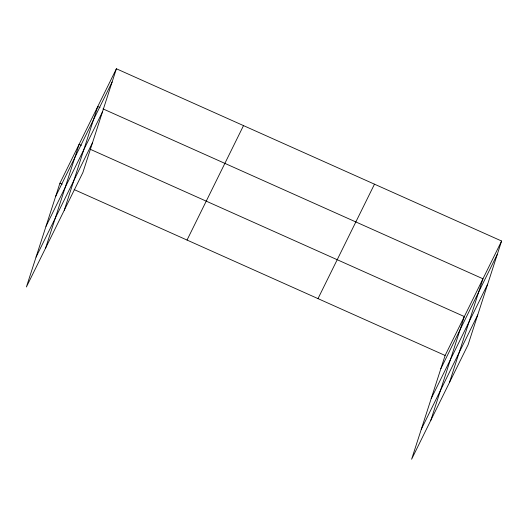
<?xml version="1.0" encoding="UTF-8"?>
<svg xmlns="http://www.w3.org/2000/svg" width="528" height="528" viewBox="0 0 528 528"><rect width="100%" height="100%" fill="white"/><g stroke="black" fill="none" stroke-linecap="round" stroke-linejoin="round"><path stroke-width="0.79" d="M116.391 68.765L59.915 183.216L26.4 286.975L82.883 172.531L116.391 68.765L501.6 241.025L468.085 344.784L411.609 459.235L445.117 355.469L501.6 241.025M45.606 248.068L79.114 144.302L81.358 145.306M64.244 210.296L97.753 106.537L99.997 107.54M430.808 420.321L464.323 316.556L90.334 149.318M449.447 382.549L482.962 278.791L102.993 108.874M55.638 196.449L112.121 81.998M45.989 226.321L102.472 111.877M36.049 257.103L92.532 142.652M187.031 240.062L243.514 125.611M318.001 298.624L374.484 184.18M440.847 368.702L497.323 254.252M431.198 398.574L487.674 284.13M421.258 429.356L477.734 314.912M59.915 183.216L62.159 184.219M74.125 189.565L445.117 355.469"/></g></svg>
